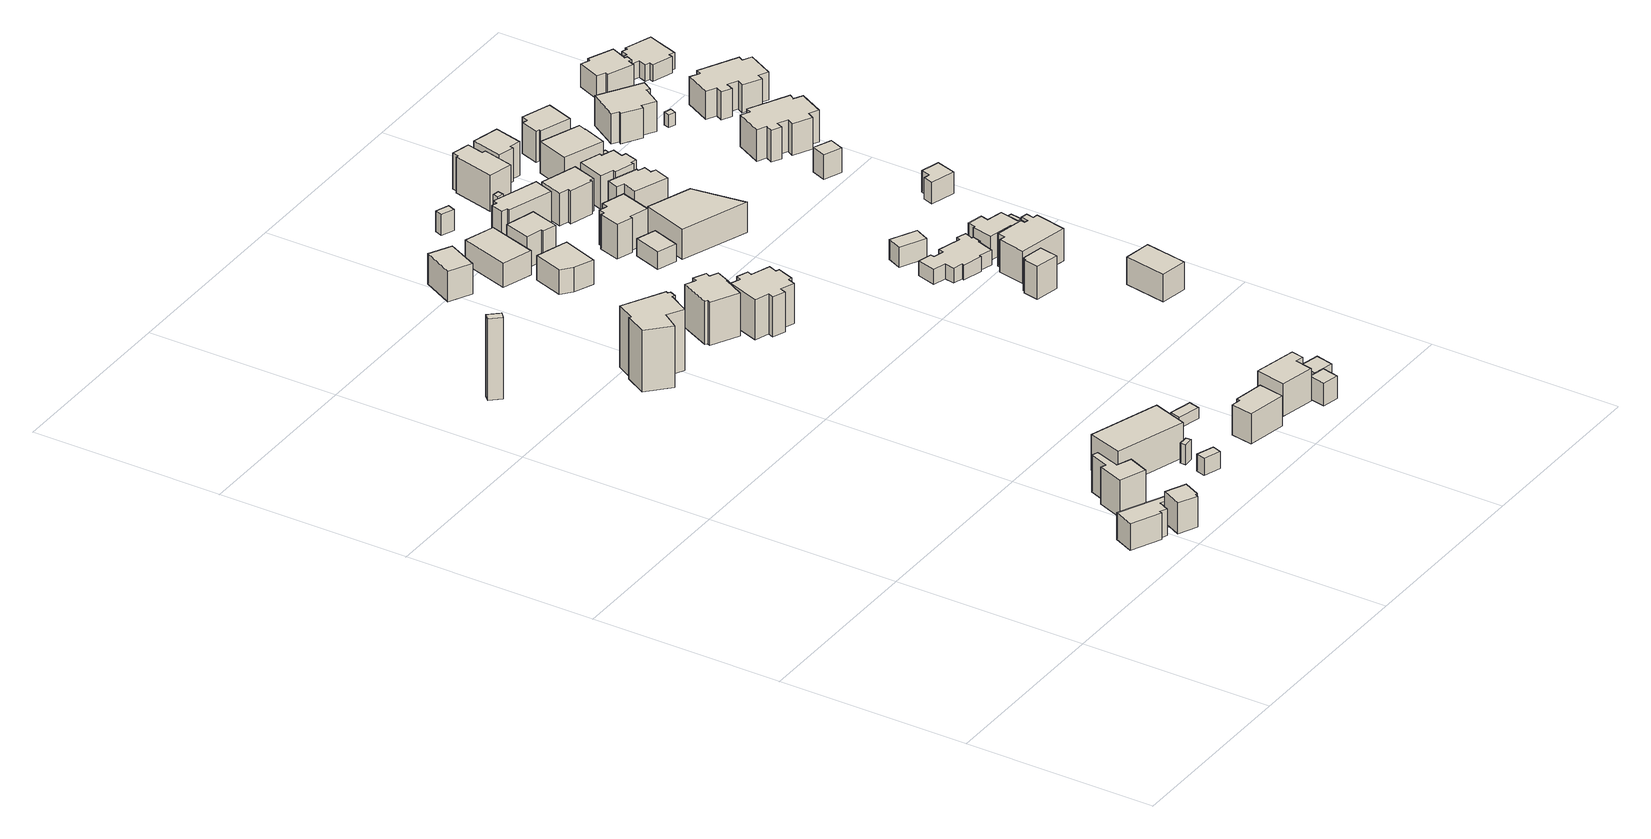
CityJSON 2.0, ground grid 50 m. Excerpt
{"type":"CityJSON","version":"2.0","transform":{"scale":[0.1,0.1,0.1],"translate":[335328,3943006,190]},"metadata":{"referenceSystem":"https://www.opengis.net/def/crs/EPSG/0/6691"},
"CityObjects":{
"building1":{"type":"Building","attributes":{"measuredHeight":22.5,"BuildingIDAttribute.prefecture":"14","BuildingIDAttribute.city":"14151","BuildingDetailAttribute.surveyYear":2015,"BuildingLandSlideRiskAttribute.description":"1","BuildingLandSlideRiskAttribute.areaType":"1"},"geometry":[{"type":"Solid","lod":"1","boundaries":[[[[0,1,2,3]],[[2,4,5,3]],[[1,6,4,2]],[[0,7,6,1]],[[3,5,7,0]],[[4,6,7,5]]]]}]},
"building2":{"type":"Building","attributes":{"usage":"411","measuredHeight":14.3,"storeysAboveGround":1,"BuildingIDAttribute.prefecture":"14","BuildingIDAttribute.city":"14151","BuildingDetailAttribute.totalFloorArea":59.01,"BuildingDetailAttribute.buildingFootprintArea":59.01,"BuildingDetailAttribute.buildingStructureType":"601","BuildingDetailAttribute.buildingStructureOrgType":"1","BuildingDetailAttribute.orgUsage":"10","BuildingDetailAttribute.surveyYear":2015,"BuildingLandSlideRiskAttribute.description":"1","BuildingLandSlideRiskAttribute.areaType":"1"},"geometry":[{"type":"Solid","lod":"1","boundaries":[[[[8,9,10,11,12,13,14,15]],[[14,16,17,15]],[[13,18,16,14]],[[12,19,18,13]],[[11,20,19,12]],[[10,21,20,11]],[[9,22,21,10]],[[8,23,22,9]],[[15,17,23,8]],[[16,18,19,20,21,22,23,17]]]]}]},
"building3":{"type":"Building","attributes":{"usage":"411","measuredHeight":8.7,"storeysAboveGround":1,"BuildingIDAttribute.prefecture":"14","BuildingIDAttribute.city":"14151","BuildingDetailAttribute.totalFloorArea":29.8,"BuildingDetailAttribute.buildingFootprintArea":29.8,"BuildingDetailAttribute.buildingStructureType":"601","BuildingDetailAttribute.buildingStructureOrgType":"1","BuildingDetailAttribute.orgUsage":"10","BuildingDetailAttribute.surveyYear":2015},"geometry":[{"type":"Solid","lod":"1","boundaries":[[[[24,25,26,27,28,29]],[[28,30,31,29]],[[27,32,30,28]],[[26,33,32,27]],[[25,34,33,26]],[[24,35,34,25]],[[29,31,35,24]],[[30,32,33,34,35,31]]]]}]},
"building4":{"type":"Building","attributes":{"usage":"411","measuredHeight":10.5,"storeysAboveGround":1,"BuildingIDAttribute.prefecture":"14","BuildingIDAttribute.city":"14151","BuildingDetailAttribute.totalFloorArea":49.15,"BuildingDetailAttribute.buildingFootprintArea":49.15,"BuildingDetailAttribute.buildingStructureType":"601","BuildingDetailAttribute.buildingStructureOrgType":"1","BuildingDetailAttribute.orgUsage":"10","BuildingDetailAttribute.surveyYear":2015,"BuildingLandSlideRiskAttribute.description":"1","BuildingLandSlideRiskAttribute.areaType":"1"},"geometry":[{"type":"Solid","lod":"1","boundaries":[[[[36,37,38,39,40,41,42,43]],[[42,44,45,43]],[[41,46,44,42]],[[40,47,46,41]],[[39,48,47,40]],[[38,49,48,39]],[[37,50,49,38]],[[36,51,50,37]],[[43,45,51,36]],[[44,46,47,48,49,50,51,45]]]]}]},
"building5":{"type":"Building","attributes":{"usage":"411","measuredHeight":9.8,"storeysAboveGround":1,"BuildingIDAttribute.prefecture":"14","BuildingIDAttribute.city":"14151","BuildingDetailAttribute.totalFloorArea":164.16,"BuildingDetailAttribute.buildingFootprintArea":164.16,"BuildingDetailAttribute.buildingStructureType":"601","BuildingDetailAttribute.buildingStructureOrgType":"1","BuildingDetailAttribute.orgUsage":"10","BuildingDetailAttribute.surveyYear":2015,"BuildingLandSlideRiskAttribute.description":"1","BuildingLandSlideRiskAttribute.areaType":"1"},"geometry":[{"type":"Solid","lod":"1","boundaries":[[[[52,53,54,55]],[[54,56,57,55]],[[53,58,56,54]],[[52,59,58,53]],[[55,57,59,52]],[[56,58,59,57]]]]}]},
"building6":{"type":"Building","attributes":{"usage":"411","measuredHeight":18.9,"storeysAboveGround":2,"BuildingIDAttribute.prefecture":"14","BuildingIDAttribute.city":"14151","BuildingDetailAttribute.totalFloorArea":237.86,"BuildingDetailAttribute.buildingFootprintArea":118.93,"BuildingDetailAttribute.buildingStructureType":"601","BuildingDetailAttribute.buildingStructureOrgType":"1","BuildingDetailAttribute.orgUsage":"10","BuildingDetailAttribute.surveyYear":2015,"BuildingLandSlideRiskAttribute.description":"1","BuildingLandSlideRiskAttribute.areaType":"1"},"geometry":[{"type":"Solid","lod":"1","boundaries":[[[[60,61,62,63,64,65,66,67,68,69,70,71]],[[70,72,73,71]],[[69,74,72,70]],[[68,75,74,69]],[[67,76,75,68]],[[66,77,76,67]],[[65,78,77,66]],[[64,79,78,65]],[[63,80,79,64]],[[62,81,80,63]],[[61,82,81,62]],[[60,83,82,61]],[[71,73,83,60]],[[72,74,75,76,77,78,79,80,81,82,83,73]]]]}]},
"building7":{"type":"Building","attributes":{"usage":"411","measuredHeight":9.2,"storeysAboveGround":2,"BuildingIDAttribute.prefecture":"14","BuildingIDAttribute.city":"14151","BuildingDetailAttribute.totalFloorArea":105.31,"BuildingDetailAttribute.buildingFootprintArea":52.66,"BuildingDetailAttribute.buildingStructureType":"601","BuildingDetailAttribute.buildingStructureOrgType":"1","BuildingDetailAttribute.orgUsage":"10","BuildingDetailAttribute.surveyYear":2015},"geometry":[{"type":"Solid","lod":"1","boundaries":[[[[84,85,86,87]],[[86,88,89,87]],[[85,90,88,86]],[[84,91,90,85]],[[87,89,91,84]],[[88,90,91,89]]]]}]},
"building8":{"type":"Building","attributes":{"measuredHeight":6.3,"BuildingIDAttribute.prefecture":"14","BuildingIDAttribute.city":"14151","BuildingDetailAttribute.surveyYear":2015},"geometry":[{"type":"Solid","lod":"1","boundaries":[[[[92,93,94,95]],[[94,96,97,95]],[[93,98,96,94]],[[92,99,98,93]],[[95,97,99,92]],[[96,98,99,97]]]]}]},
"building9":{"type":"Building","attributes":{"measuredHeight":5.8,"BuildingIDAttribute.prefecture":"14","BuildingIDAttribute.city":"14151","BuildingDetailAttribute.surveyYear":2015},"geometry":[{"type":"Solid","lod":"1","boundaries":[[[[100,101,102,103]],[[102,104,105,103]],[[101,106,104,102]],[[100,107,106,101]],[[103,105,107,100]],[[104,106,107,105]]]]}]},
"building10":{"type":"Building","attributes":{"usage":"422","measuredHeight":12.9,"storeysAboveGround":2,"BuildingIDAttribute.prefecture":"14","BuildingIDAttribute.city":"14151","BuildingDetailAttribute.totalFloorArea":147.94,"BuildingDetailAttribute.buildingFootprintArea":73.97,"BuildingDetailAttribute.buildingStructureType":"601","BuildingDetailAttribute.buildingStructureOrgType":"1","BuildingDetailAttribute.orgUsage":"137","BuildingDetailAttribute.surveyYear":2015,"BuildingLandSlideRiskAttribute.description":"1","BuildingLandSlideRiskAttribute.areaType":"1"},"geometry":[{"type":"Solid","lod":"1","boundaries":[[[[108,109,110,111,112,113,114,115,116,117,118,119]],[[118,120,121,119]],[[117,122,120,118]],[[116,123,122,117]],[[115,124,123,116]],[[114,125,124,115]],[[113,126,125,114]],[[112,127,126,113]],[[111,128,127,112]],[[110,129,128,111]],[[109,130,129,110]],[[108,131,130,109]],[[119,121,131,108]],[[120,122,123,124,125,126,127,128,129,130,131,121]]]]}]},
"building11":{"type":"Building","attributes":{"usage":"411","measuredHeight":8,"storeysAboveGround":2,"BuildingIDAttribute.prefecture":"14","BuildingIDAttribute.city":"14151","BuildingDetailAttribute.totalFloorArea":140.98,"BuildingDetailAttribute.buildingFootprintArea":70.49,"BuildingDetailAttribute.buildingStructureType":"601","BuildingDetailAttribute.buildingStructureOrgType":"1","BuildingDetailAttribute.orgUsage":"10","BuildingDetailAttribute.surveyYear":2015},"geometry":[{"type":"Solid","lod":"1","boundaries":[[[[132,133,134,135]],[[134,136,137,135]],[[133,138,136,134]],[[132,139,138,133]],[[135,137,139,132]],[[136,138,139,137]]]]}]},
"building12":{"type":"Building","attributes":{"usage":"411","measuredHeight":7.8,"storeysAboveGround":1,"BuildingIDAttribute.prefecture":"14","BuildingIDAttribute.city":"14151","BuildingDetailAttribute.totalFloorArea":72.51,"BuildingDetailAttribute.buildingFootprintArea":72.51,"BuildingDetailAttribute.buildingStructureType":"601","BuildingDetailAttribute.buildingStructureOrgType":"1","BuildingDetailAttribute.orgUsage":"10","BuildingDetailAttribute.surveyYear":2015},"geometry":[{"type":"Solid","lod":"1","boundaries":[[[[140,141,142,143,144]],[[143,145,146,144]],[[142,147,145,143]],[[141,148,147,142]],[[140,149,148,141]],[[144,146,149,140]],[[145,147,148,149,146]]]]}]},
"building13":{"type":"Building","attributes":{"BuildingIDAttribute.prefecture":"14","BuildingIDAttribute.city":"14151","BuildingDetailAttribute.surveyYear":2015,"BuildingLandSlideRiskAttribute.description":"1","BuildingLandSlideRiskAttribute.areaType":"1"},"geometry":[{"type":"Solid","lod":"1","boundaries":[[[[150,151,152,153]],[[152,154,155,153]],[[151,156,154,152]],[[150,157,156,151]],[[153,155,157,150]],[[154,156,157,155]]]]}]},
"building14":{"type":"Building","attributes":{"usage":"411","measuredHeight":12.2,"storeysAboveGround":2,"BuildingIDAttribute.prefecture":"14","BuildingIDAttribute.city":"14151","BuildingDetailAttribute.totalFloorArea":191.47,"BuildingDetailAttribute.buildingFootprintArea":95.74,"BuildingDetailAttribute.buildingStructureType":"601","BuildingDetailAttribute.buildingStructureOrgType":"1","BuildingDetailAttribute.orgUsage":"10","BuildingDetailAttribute.surveyYear":2015,"BuildingLandSlideRiskAttribute.description":"1","BuildingLandSlideRiskAttribute.areaType":"1"},"geometry":[{"type":"Solid","lod":"1","boundaries":[[[[158,159,160,161,162,163,164,165,166,167,168,169,170,171,172,173]],[[172,174,175,173]],[[171,176,174,172]],[[170,177,176,171]],[[169,178,177,170]],[[168,179,178,169]],[[167,180,179,168]],[[166,181,180,167]],[[165,182,181,166]],[[164,183,182,165]],[[163,184,183,164]],[[162,185,184,163]],[[161,186,185,162]],[[160,187,186,161]],[[159,188,187,160]],[[158,189,188,159]],[[173,175,189,158]],[[174,176,177,178,179,180,181,182,183,184,185,186,187,188,189,175]]]]}]},
"building15":{"type":"Building","attributes":{"measuredHeight":7.1,"BuildingIDAttribute.prefecture":"14","BuildingIDAttribute.city":"14151","BuildingDetailAttribute.surveyYear":2015},"geometry":[{"type":"Solid","lod":"1","boundaries":[[[[190,191,192,193,194,195]],[[194,196,197,195]],[[193,198,196,194]],[[192,199,198,193]],[[191,200,199,192]],[[190,201,200,191]],[[195,197,201,190]],[[196,198,199,200,201,197]]]]}]},
"building16":{"type":"Building","attributes":{"usage":"411","measuredHeight":9.5,"storeysAboveGround":2,"BuildingIDAttribute.prefecture":"14","BuildingIDAttribute.city":"14151","BuildingDetailAttribute.totalFloorArea":100.31,"BuildingDetailAttribute.buildingFootprintArea":50.16,"BuildingDetailAttribute.buildingStructureType":"601","BuildingDetailAttribute.buildingStructureOrgType":"1","BuildingDetailAttribute.orgUsage":"10","BuildingDetailAttribute.surveyYear":2015},"geometry":[{"type":"Solid","lod":"1","boundaries":[[[[202,203,204,205,206,207]],[[206,208,209,207]],[[205,210,208,206]],[[204,211,210,205]],[[203,212,211,204]],[[202,213,212,203]],[[207,209,213,202]],[[208,210,211,212,213,209]]]]}]},
"building17":{"type":"Building","attributes":{"measuredHeight":6,"BuildingIDAttribute.prefecture":"14","BuildingIDAttribute.city":"14151","BuildingDetailAttribute.surveyYear":2015},"geometry":[{"type":"Solid","lod":"1","boundaries":[[[[214,215,216,217]],[[216,218,219,217]],[[215,220,218,216]],[[214,221,220,215]],[[217,219,221,214]],[[218,220,221,219]]]]}]},
"building18":{"type":"Building","attributes":{"usage":"411","measuredHeight":8.7,"storeysAboveGround":2,"BuildingIDAttribute.prefecture":"14","BuildingIDAttribute.city":"14151","BuildingDetailAttribute.totalFloorArea":115.06,"BuildingDetailAttribute.buildingFootprintArea":57.53,"BuildingDetailAttribute.buildingStructureType":"601","BuildingDetailAttribute.buildingStructureOrgType":"1","BuildingDetailAttribute.orgUsage":"10","BuildingDetailAttribute.surveyYear":2015,"BuildingLandSlideRiskAttribute.description":"1","BuildingLandSlideRiskAttribute.areaType":"1"},"geometry":[{"type":"Solid","lod":"1","boundaries":[[[[222,223,224,225,226,227]],[[226,228,229,227]],[[225,230,228,226]],[[224,231,230,225]],[[223,232,231,224]],[[222,233,232,223]],[[227,229,233,222]],[[228,230,231,232,233,229]]]]}]},
"building19":{"type":"Building","attributes":{"usage":"411","measuredHeight":9.8,"storeysAboveGround":2,"BuildingIDAttribute.prefecture":"14","BuildingIDAttribute.city":"14151","BuildingDetailAttribute.totalFloorArea":123.19,"BuildingDetailAttribute.buildingFootprintArea":61.59,"BuildingDetailAttribute.buildingStructureType":"601","BuildingDetailAttribute.buildingStructureOrgType":"1","BuildingDetailAttribute.orgUsage":"10","BuildingDetailAttribute.surveyYear":2015},"geometry":[{"type":"Solid","lod":"1","boundaries":[[[[234,235,236,237,238,239,240,241]],[[240,242,243,241]],[[239,244,242,240]],[[238,245,244,239]],[[237,246,245,238]],[[236,247,246,237]],[[235,248,247,236]],[[234,249,248,235]],[[241,243,249,234]],[[242,244,245,246,247,248,249,243]]]]}]},
"building20":{"type":"Building","attributes":{"usage":"411","measuredHeight":5.1,"storeysAboveGround":2,"BuildingIDAttribute.prefecture":"14","BuildingIDAttribute.city":"14151","BuildingDetailAttribute.totalFloorArea":67.47,"BuildingDetailAttribute.buildingFootprintArea":33.73,"BuildingDetailAttribute.buildingStructureType":"601","BuildingDetailAttribute.buildingStructureOrgType":"1","BuildingDetailAttribute.orgUsage":"10","BuildingDetailAttribute.surveyYear":2015},"geometry":[{"type":"Solid","lod":"1","boundaries":[[[[250,251,252,253]],[[252,254,255,253]],[[251,256,254,252]],[[250,257,256,251]],[[253,255,257,250]],[[254,256,257,255]]]]}]},
"building21":{"type":"Building","attributes":{"measuredHeight":5.4,"BuildingIDAttribute.prefecture":"14","BuildingIDAttribute.city":"14151","BuildingDetailAttribute.surveyYear":2015},"geometry":[{"type":"Solid","lod":"1","boundaries":[[[[258,259,260,261]],[[260,262,263,261]],[[259,264,262,260]],[[258,265,264,259]],[[261,263,265,258]],[[262,264,265,263]]]]}]},
"building22":{"type":"Building","attributes":{"usage":"411","measuredHeight":9.4,"storeysAboveGround":2,"BuildingIDAttribute.prefecture":"14","BuildingIDAttribute.city":"14151","BuildingDetailAttribute.totalFloorArea":132.47,"BuildingDetailAttribute.buildingFootprintArea":66.24,"BuildingDetailAttribute.buildingStructureType":"601","BuildingDetailAttribute.buildingStructureOrgType":"1","BuildingDetailAttribute.orgUsage":"10","BuildingDetailAttribute.surveyYear":2015,"BuildingLandSlideRiskAttribute.description":"1","BuildingLandSlideRiskAttribute.areaType":"1"},"geometry":[{"type":"Solid","lod":"1","boundaries":[[[[266,267,268,269,270,271]],[[270,272,273,271]],[[269,274,272,270]],[[268,275,274,269]],[[267,276,275,268]],[[266,277,276,267]],[[271,273,277,266]],[[272,274,275,276,277,273]]]]}]},
"building23":{"type":"Building","attributes":{"usage":"411","measuredHeight":10.1,"storeysAboveGround":2,"BuildingIDAttribute.prefecture":"14","BuildingIDAttribute.city":"14151","BuildingDetailAttribute.totalFloorArea":129.56,"BuildingDetailAttribute.buildingFootprintArea":64.78,"BuildingDetailAttribute.buildingStructureType":"601","BuildingDetailAttribute.buildingStructureOrgType":"1","BuildingDetailAttribute.orgUsage":"10","BuildingDetailAttribute.surveyYear":2015},"geometry":[{"type":"Solid","lod":"1","boundaries":[[[[278,279,280,281,282,283,284,285,286,287]],[[286,288,289,287]],[[285,290,288,286]],[[284,291,290,285]],[[283,292,291,284]],[[282,293,292,283]],[[281,294,293,282]],[[280,295,294,281]],[[279,296,295,280]],[[278,297,296,279]],[[287,289,297,278]],[[288,290,291,292,293,294,295,296,297,289]]]]}]},
"building24":{"type":"Building","attributes":{"usage":"411","measuredHeight":10.8,"storeysAboveGround":2,"BuildingIDAttribute.prefecture":"14","BuildingIDAttribute.city":"14151","BuildingDetailAttribute.totalFloorArea":127.27,"BuildingDetailAttribute.buildingFootprintArea":63.63,"BuildingDetailAttribute.buildingStructureType":"601","BuildingDetailAttribute.buildingStructureOrgType":"1","BuildingDetailAttribute.orgUsage":"10","BuildingDetailAttribute.surveyYear":2015},"geometry":[{"type":"Solid","lod":"1","boundaries":[[[[298,299,300,301,302,303,304,305]],[[304,306,307,305]],[[303,308,306,304]],[[302,309,308,303]],[[301,310,309,302]],[[300,311,310,301]],[[299,312,311,300]],[[298,313,312,299]],[[305,307,313,298]],[[306,308,309,310,311,312,313,307]]]]}]},
"building25":{"type":"Building","attributes":{"usage":"411","measuredHeight":6.3,"storeysAboveGround":2,"BuildingIDAttribute.prefecture":"14","BuildingIDAttribute.city":"14151","BuildingDetailAttribute.totalFloorArea":23.8,"BuildingDetailAttribute.buildingFootprintArea":11.9,"BuildingDetailAttribute.buildingStructureType":"601","BuildingDetailAttribute.buildingStructureOrgType":"1","BuildingDetailAttribute.orgUsage":"10","BuildingDetailAttribute.surveyYear":2015,"BuildingLandSlideRiskAttribute.description":"1","BuildingLandSlideRiskAttribute.areaType":"1"},"geometry":[{"type":"Solid","lod":"1","boundaries":[[[[314,315,316,317]],[[316,318,319,317]],[[315,320,318,316]],[[314,321,320,315]],[[317,319,321,314]],[[318,320,321,319]]]]}]},
"building26":{"type":"Building","attributes":{"usage":"411","measuredHeight":9.7,"storeysAboveGround":2,"BuildingIDAttribute.prefecture":"14","BuildingIDAttribute.city":"14151","BuildingDetailAttribute.totalFloorArea":114.47,"BuildingDetailAttribute.buildingFootprintArea":57.23,"BuildingDetailAttribute.buildingStructureType":"601","BuildingDetailAttribute.buildingStructureOrgType":"1","BuildingDetailAttribute.orgUsage":"10","BuildingDetailAttribute.surveyYear":2015},"geometry":[{"type":"Solid","lod":"1","boundaries":[[[[322,323,324,325,326,327,328,329]],[[328,330,331,329]],[[327,332,330,328]],[[326,333,332,327]],[[325,334,333,326]],[[324,335,334,325]],[[323,336,335,324]],[[322,337,336,323]],[[329,331,337,322]],[[330,332,333,334,335,336,337,331]]]]}]},
"building27":{"type":"Building","attributes":{"usage":"415","measuredHeight":8.6,"storeysAboveGround":1,"BuildingIDAttribute.prefecture":"14","BuildingIDAttribute.city":"14151","BuildingDetailAttribute.totalFloorArea":174.49,"BuildingDetailAttribute.buildingFootprintArea":174.49,"BuildingDetailAttribute.buildingStructureType":"601","BuildingDetailAttribute.buildingStructureOrgType":"1","BuildingDetailAttribute.orgUsage":"50","BuildingDetailAttribute.surveyYear":2015},"geometry":[{"type":"Solid","lod":"1","boundaries":[[[[338,339,340,341]],[[340,342,343,341]],[[339,344,342,340]],[[338,345,344,339]],[[341,343,345,338]],[[342,344,345,343]]]]}]},
"building28":{"type":"Building","attributes":{"BuildingIDAttribute.prefecture":"14","BuildingIDAttribute.city":"14151","BuildingDetailAttribute.surveyYear":2015,"BuildingLandSlideRiskAttribute.description":"1","BuildingLandSlideRiskAttribute.areaType":"1"},"geometry":[{"type":"Solid","lod":"1","boundaries":[[[[346,347,348,349]],[[348,350,351,349]],[[347,352,350,348]],[[346,353,352,347]],[[349,351,353,346]],[[350,352,353,351]]]]}]},
"building29":{"type":"Building","attributes":{"usage":"411","measuredHeight":11.9,"storeysAboveGround":1,"BuildingIDAttribute.prefecture":"14","BuildingIDAttribute.city":"14151","BuildingDetailAttribute.totalFloorArea":62.09,"BuildingDetailAttribute.buildingFootprintArea":62.09,"BuildingDetailAttribute.buildingStructureType":"601","BuildingDetailAttribute.buildingStructureOrgType":"1","BuildingDetailAttribute.orgUsage":"10","BuildingDetailAttribute.surveyYear":2015},"geometry":[{"type":"Solid","lod":"1","boundaries":[[[[354,355,356,357,358,359,360,361,362,363]],[[362,364,365,363]],[[361,366,364,362]],[[360,367,366,361]],[[359,368,367,360]],[[358,369,368,359]],[[357,370,369,358]],[[356,371,370,357]],[[355,372,371,356]],[[354,373,372,355]],[[363,365,373,354]],[[364,366,367,368,369,370,371,372,373,365]]]]}]},
"building30":{"type":"Building","attributes":{"usage":"411","measuredHeight":9.7,"storeysAboveGround":2,"BuildingIDAttribute.prefecture":"14","BuildingIDAttribute.city":"14151","BuildingDetailAttribute.totalFloorArea":95.09,"BuildingDetailAttribute.buildingFootprintArea":47.55,"BuildingDetailAttribute.buildingStructureType":"601","BuildingDetailAttribute.buildingStructureOrgType":"1","BuildingDetailAttribute.orgUsage":"10","BuildingDetailAttribute.surveyYear":2015},"geometry":[{"type":"Solid","lod":"1","boundaries":[[[[374,375,376,377,378,379]],[[378,380,381,379]],[[377,382,380,378]],[[376,383,382,377]],[[375,384,383,376]],[[374,385,384,375]],[[379,381,385,374]],[[380,382,383,384,385,381]]]]}]},
"building31":{"type":"Building","attributes":{"usage":"411","measuredHeight":10,"storeysAboveGround":2,"BuildingIDAttribute.prefecture":"14","BuildingIDAttribute.city":"14151","BuildingDetailAttribute.totalFloorArea":125.23,"BuildingDetailAttribute.buildingFootprintArea":62.61,"BuildingDetailAttribute.buildingStructureType":"601","BuildingDetailAttribute.buildingStructureOrgType":"1","BuildingDetailAttribute.orgUsage":"10","BuildingDetailAttribute.surveyYear":2015},"geometry":[{"type":"Solid","lod":"1","boundaries":[[[[386,387,388,389,390,391,392,393,394,395,396,397]],[[396,398,399,397]],[[395,400,398,396]],[[394,401,400,395]],[[393,402,401,394]],[[392,403,402,393]],[[391,404,403,392]],[[390,405,404,391]],[[389,406,405,390]],[[388,407,406,389]],[[387,408,407,388]],[[386,409,408,387]],[[397,399,409,386]],[[398,400,401,402,403,404,405,406,407,408,409,399]]]]}]},
"building32":{"type":"Building","attributes":{"usage":"411","measuredHeight":7,"storeysAboveGround":2,"BuildingIDAttribute.prefecture":"14","BuildingIDAttribute.city":"14151","BuildingDetailAttribute.totalFloorArea":194.13,"BuildingDetailAttribute.buildingFootprintArea":97.07,"BuildingDetailAttribute.buildingStructureType":"601","BuildingDetailAttribute.buildingStructureOrgType":"1","BuildingDetailAttribute.orgUsage":"10","BuildingDetailAttribute.surveyYear":2015},"geometry":[{"type":"Solid","lod":"1","boundaries":[[[[410,411,412,413,414,415,416,417,418,419,420,421,422,423,424,425,426,427,428,429]],[[428,430,431,429]],[[427,432,430,428]],[[426,433,432,427]],[[425,434,433,426]],[[424,435,434,425]],[[423,436,435,424]],[[422,437,436,423]],[[421,438,437,422]],[[420,439,438,421]],[[419,440,439,420]],[[418,441,440,419]],[[417,442,441,418]],[[416,443,442,417]],[[415,444,443,416]],[[414,445,444,415]],[[413,446,445,414]],[[412,447,446,413]],[[411,448,447,412]],[[410,449,448,411]],[[429,431,449,410]],[[430,432,433,434,435,436,437,438,439,440,441,442,443,444,445,446,447,448,449,431]]]]}]},
"building33":{"type":"Building","attributes":{"usage":"411","measuredHeight":5.9,"storeysAboveGround":1,"BuildingIDAttribute.prefecture":"14","BuildingIDAttribute.city":"14151","BuildingDetailAttribute.totalFloorArea":27.08,"BuildingDetailAttribute.buildingFootprintArea":27.08,"BuildingDetailAttribute.buildingStructureType":"601","BuildingDetailAttribute.buildingStructureOrgType":"1","BuildingDetailAttribute.orgUsage":"10","BuildingDetailAttribute.surveyYear":2015},"geometry":[{"type":"Solid","lod":"1","boundaries":[[[[450,451,452,453]],[[452,454,455,453]],[[451,456,454,452]],[[450,457,456,451]],[[453,455,457,450]],[[454,456,457,455]]]]}]},
"building34":{"type":"Building","attributes":{"usage":"411","measuredHeight":10.6,"storeysAboveGround":1,"BuildingIDAttribute.prefecture":"14","BuildingIDAttribute.city":"14151","BuildingDetailAttribute.totalFloorArea":35.4,"BuildingDetailAttribute.buildingFootprintArea":35.4,"BuildingDetailAttribute.buildingStructureType":"601","BuildingDetailAttribute.buildingStructureOrgType":"1","BuildingDetailAttribute.orgUsage":"10","BuildingDetailAttribute.surveyYear":2015},"geometry":[{"type":"Solid","lod":"1","boundaries":[[[[458,459,460,461,462,463]],[[462,464,465,463]],[[461,466,464,462]],[[460,467,466,461]],[[459,468,467,460]],[[458,469,468,459]],[[463,465,469,458]],[[464,466,467,468,469,465]]]]}]},
"building35":{"type":"Building","attributes":{"usage":"411","measuredHeight":10.5,"storeysAboveGround":2,"BuildingIDAttribute.prefecture":"14","BuildingIDAttribute.city":"14151","BuildingDetailAttribute.totalFloorArea":166.04,"BuildingDetailAttribute.buildingFootprintArea":83.02,"BuildingDetailAttribute.buildingStructureType":"601","BuildingDetailAttribute.buildingStructureOrgType":"1","BuildingDetailAttribute.orgUsage":"10","BuildingDetailAttribute.surveyYear":2015},"geometry":[{"type":"Solid","lod":"1","boundaries":[[[[470,471,472,473,474,475]],[[474,476,477,475]],[[473,478,476,474]],[[472,479,478,473]],[[471,480,479,472]],[[470,481,480,471]],[[475,477,481,470]],[[476,478,479,480,481,477]]]]}]},
"building36":{"type":"Building","attributes":{"BuildingIDAttribute.prefecture":"14","BuildingIDAttribute.city":"14151","BuildingDetailAttribute.surveyYear":2015},"geometry":[{"type":"Solid","lod":"1","boundaries":[[[[482,483,484,485]],[[484,486,487,485]],[[483,488,486,484]],[[482,489,488,483]],[[485,487,489,482]],[[486,488,489,487]]]]}]},
"building37":{"type":"Building","attributes":{"usage":"411","measuredHeight":9.9,"storeysAboveGround":2,"BuildingIDAttribute.prefecture":"14","BuildingIDAttribute.city":"14151","BuildingDetailAttribute.totalFloorArea":147.15,"BuildingDetailAttribute.buildingFootprintArea":73.58,"BuildingDetailAttribute.buildingStructureType":"601","BuildingDetailAttribute.buildingStructureOrgType":"1","BuildingDetailAttribute.orgUsage":"10","BuildingDetailAttribute.surveyYear":2015},"geometry":[{"type":"Solid","lod":"1","boundaries":[[[[490,491,492,493,494,495,496,497,498,499,500,501]],[[500,502,503,501]],[[499,504,502,500]],[[498,505,504,499]],[[497,506,505,498]],[[496,507,506,497]],[[495,508,507,496]],[[494,509,508,495]],[[493,510,509,494]],[[492,511,510,493]],[[491,512,511,492]],[[490,513,512,491]],[[501,503,513,490]],[[502,504,505,506,507,508,509,510,511,512,513,503]]]]}]},
"building38":{"type":"Building","attributes":{"usage":"411","measuredHeight":9.2,"storeysAboveGround":2,"BuildingIDAttribute.prefecture":"14","BuildingIDAttribute.city":"14151","BuildingDetailAttribute.totalFloorArea":109.23,"BuildingDetailAttribute.buildingFootprintArea":54.62,"BuildingDetailAttribute.buildingStructureType":"601","BuildingDetailAttribute.buildingStructureOrgType":"1","BuildingDetailAttribute.orgUsage":"10","BuildingDetailAttribute.surveyYear":2015},"geometry":[{"type":"Solid","lod":"1","boundaries":[[[[514,515,516,517,518,519,520,521]],[[520,522,523,521]],[[519,524,522,520]],[[518,525,524,519]],[[517,526,525,518]],[[516,527,526,517]],[[515,528,527,516]],[[514,529,528,515]],[[521,523,529,514]],[[522,524,525,526,527,528,529,523]]]]}]},
"building39":{"type":"Building","attributes":{"usage":"411","measuredHeight":8.3,"storeysAboveGround":2,"BuildingIDAttribute.prefecture":"14","BuildingIDAttribute.city":"14151","BuildingDetailAttribute.totalFloorArea":130.64,"BuildingDetailAttribute.buildingFootprintArea":65.32,"BuildingDetailAttribute.buildingStructureType":"601","BuildingDetailAttribute.buildingStructureOrgType":"1","BuildingDetailAttribute.orgUsage":"10","BuildingDetailAttribute.surveyYear":2015},"geometry":[{"type":"Solid","lod":"1","boundaries":[[[[530,531,532,533]],[[532,534,535,533]],[[531,536,534,532]],[[530,537,536,531]],[[533,535,537,530]],[[534,536,537,535]]]]}]},
"building40":{"type":"Building","attributes":{"usage":"413","measuredHeight":6.9,"storeysAboveGround":2,"BuildingIDAttribute.prefecture":"14","BuildingIDAttribute.city":"14151","BuildingDetailAttribute.totalFloorArea":103.79,"BuildingDetailAttribute.buildingFootprintArea":51.9,"BuildingDetailAttribute.buildingStructureType":"601","BuildingDetailAttribute.buildingStructureOrgType":"1","BuildingDetailAttribute.orgUsage":"30","BuildingDetailAttribute.surveyYear":2015},"geometry":[{"type":"Solid","lod":"1","boundaries":[[[[538,539,540,541,542,543,544,545,546,547,548,549]],[[548,550,551,549]],[[547,552,550,548]],[[546,553,552,547]],[[545,554,553,546]],[[544,555,554,545]],[[543,556,555,544]],[[542,557,556,543]],[[541,558,557,542]],[[540,559,558,541]],[[539,560,559,540]],[[538,561,560,539]],[[549,551,561,538]],[[550,552,553,554,555,556,557,558,559,560,561,551]]]]}]},
"building41":{"type":"Building","attributes":{"usage":"413","measuredHeight":4,"storeysAboveGround":2,"BuildingIDAttribute.prefecture":"14","BuildingIDAttribute.city":"14151","BuildingDetailAttribute.totalFloorArea":26.75,"BuildingDetailAttribute.buildingFootprintArea":13.37,"BuildingDetailAttribute.buildingStructureType":"601","BuildingDetailAttribute.buildingStructureOrgType":"1","BuildingDetailAttribute.orgUsage":"30","BuildingDetailAttribute.surveyYear":2015},"geometry":[{"type":"Solid","lod":"1","boundaries":[[[[562,563,564,565,566,567,568,569,570,571]],[[570,572,573,571]],[[569,574,572,570]],[[568,575,574,569]],[[567,576,575,568]],[[566,577,576,567]],[[565,578,577,566]],[[564,579,578,565]],[[563,580,579,564]],[[562,581,580,563]],[[571,573,581,562]],[[572,574,575,576,577,578,579,580,581,573]]]]}]},
"building42":{"type":"Building","attributes":{"usage":"411","measuredHeight":9.8,"storeysAboveGround":2,"BuildingIDAttribute.prefecture":"14","BuildingIDAttribute.city":"14151","BuildingDetailAttribute.totalFloorArea":174.9,"BuildingDetailAttribute.buildingFootprintArea":87.45,"BuildingDetailAttribute.buildingStructureType":"601","BuildingDetailAttribute.buildingStructureOrgType":"1","BuildingDetailAttribute.orgUsage":"10","BuildingDetailAttribute.surveyYear":2015},"geometry":[{"type":"Solid","lod":"1","boundaries":[[[[582,583,584,585,586,587,588,589,590,591]],[[590,592,593,591]],[[589,594,592,590]],[[588,595,594,589]],[[587,596,595,588]],[[586,597,596,587]],[[585,598,597,586]],[[584,599,598,585]],[[583,600,599,584]],[[582,601,600,583]],[[591,593,601,582]],[[592,594,595,596,597,598,599,600,601,593]]]]}]},
"building43":{"type":"Building","attributes":{"measuredHeight":3.6,"BuildingIDAttribute.prefecture":"14","BuildingIDAttribute.city":"14151","BuildingDetailAttribute.surveyYear":2015},"geometry":[{"type":"Solid","lod":"1","boundaries":[[[[602,603,604,605]],[[604,606,607,605]],[[603,608,606,604]],[[602,609,608,603]],[[605,607,609,602]],[[606,608,609,607]]]]}]},
"building44":{"type":"Building","attributes":{"measuredHeight":6.7,"BuildingIDAttribute.prefecture":"14","BuildingIDAttribute.city":"14151","BuildingDetailAttribute.surveyYear":2015},"geometry":[{"type":"Solid","lod":"1","boundaries":[[[[610,611,612,613]],[[612,614,615,613]],[[611,616,614,612]],[[610,617,616,611]],[[613,615,617,610]],[[614,616,617,615]]]]}]},
"building45":{"type":"Building","attributes":{"usage":"411","measuredHeight":6.6,"storeysAboveGround":1,"BuildingIDAttribute.prefecture":"14","BuildingIDAttribute.city":"14151","BuildingDetailAttribute.totalFloorArea":27.67,"BuildingDetailAttribute.buildingFootprintArea":27.67,"BuildingDetailAttribute.buildingStructureType":"601","BuildingDetailAttribute.buildingStructureOrgType":"1","BuildingDetailAttribute.orgUsage":"10","BuildingDetailAttribute.surveyYear":2015},"geometry":[{"type":"Solid","lod":"1","boundaries":[[[[618,619,620,621,622,623]],[[622,624,625,623]],[[621,626,624,622]],[[620,627,626,621]],[[619,628,627,620]],[[618,629,628,619]],[[623,625,629,618]],[[624,626,627,628,629,625]]]]}]},
"building46":{"type":"Building","attributes":{"usage":"412","measuredHeight":8.7,"storeysAboveGround":2,"BuildingIDAttribute.prefecture":"14","BuildingIDAttribute.city":"14151","BuildingDetailAttribute.totalFloorArea":252.58,"BuildingDetailAttribute.buildingFootprintArea":126.29,"BuildingDetailAttribute.buildingStructureType":"610","BuildingDetailAttribute.buildingStructureOrgType":"2","BuildingDetailAttribute.orgUsage":"20","BuildingDetailAttribute.surveyYear":2015},"geometry":[{"type":"Solid","lod":"1","boundaries":[[[[630,631,632,633,634,635,636,637,638,639,640,641,642,643,644,645]],[[644,646,647,645]],[[643,648,646,644]],[[642,649,648,643]],[[641,650,649,642]],[[640,651,650,641]],[[639,652,651,640]],[[638,653,652,639]],[[637,654,653,638]],[[636,655,654,637]],[[635,656,655,636]],[[634,657,656,635]],[[633,658,657,634]],[[632,659,658,633]],[[631,660,659,632]],[[630,661,660,631]],[[645,647,661,630]],[[646,648,649,650,651,652,653,654,655,656,657,658,659,660,661,647]]]]}]},
"building47":{"type":"Building","attributes":{"usage":"411","measuredHeight":7.4,"storeysAboveGround":2,"BuildingIDAttribute.prefecture":"14","BuildingIDAttribute.city":"14151","BuildingDetailAttribute.totalFloorArea":124.22,"BuildingDetailAttribute.buildingFootprintArea":62.11,"BuildingDetailAttribute.buildingStructureType":"601","BuildingDetailAttribute.buildingStructureOrgType":"1","BuildingDetailAttribute.orgUsage":"10","BuildingDetailAttribute.surveyYear":2015},"geometry":[{"type":"Solid","lod":"1","boundaries":[[[[662,663,664,665,666,667,668,669,670,671,672,673]],[[672,674,675,673]],[[671,676,674,672]],[[670,677,676,671]],[[669,678,677,670]],[[668,679,678,669]],[[667,680,679,668]],[[666,681,680,667]],[[665,682,681,666]],[[664,683,682,665]],[[663,684,683,664]],[[662,685,684,663]],[[673,675,685,662]],[[674,676,677,678,679,680,681,682,683,684,685,675]]]]}]},
"building48":{"type":"Building","attributes":{"usage":"412","measuredHeight":7.8,"storeysAboveGround":2,"BuildingIDAttribute.prefecture":"14","BuildingIDAttribute.city":"14151","BuildingDetailAttribute.totalFloorArea":250.38,"BuildingDetailAttribute.buildingFootprintArea":125.19,"BuildingDetailAttribute.buildingStructureType":"610","BuildingDetailAttribute.buildingStructureOrgType":"2","BuildingDetailAttribute.orgUsage":"20","BuildingDetailAttribute.surveyYear":2015},"geometry":[{"type":"Solid","lod":"1","boundaries":[[[[686,687,688,689,690,691,692,693,694,695,696,697,698,699,700,701]],[[700,702,703,701]],[[699,704,702,700]],[[698,705,704,699]],[[697,706,705,698]],[[696,707,706,697]],[[695,708,707,696]],[[694,709,708,695]],[[693,710,709,694]],[[692,711,710,693]],[[691,712,711,692]],[[690,713,712,691]],[[689,714,713,690]],[[688,715,714,689]],[[687,716,715,688]],[[686,717,716,687]],[[701,703,717,686]],[[702,704,705,706,707,708,709,710,711,712,713,714,715,716,717,703]]]]}]},
"building49":{"type":"Building","attributes":{"BuildingIDAttribute.prefecture":"14","BuildingIDAttribute.city":"14151","BuildingDetailAttribute.surveyYear":2015},"geometry":[{"type":"Solid","lod":"1","boundaries":[[[[718,719,720,721]],[[720,722,723,721]],[[719,724,722,720]],[[718,725,724,719]],[[721,723,725,718]],[[722,724,725,723]]]]}]},
"building50":{"type":"Building","attributes":{"usage":"411","measuredHeight":5,"storeysAboveGround":1,"BuildingIDAttribute.prefecture":"14","BuildingIDAttribute.city":"14151","BuildingDetailAttribute.totalFloorArea":77.57,"BuildingDetailAttribute.buildingFootprintArea":77.57,"BuildingDetailAttribute.buildingStructureType":"601","BuildingDetailAttribute.buildingStructureOrgType":"1","BuildingDetailAttribute.orgUsage":"10","BuildingDetailAttribute.surveyYear":2015},"geometry":[{"type":"Solid","lod":"1","boundaries":[[[[726,727,728,729,730,731,732,733,734,735,736,737,738,739]],[[738,740,741,739]],[[737,742,740,738]],[[736,743,742,737]],[[735,744,743,736]],[[734,745,744,735]],[[733,746,745,734]],[[732,747,746,733]],[[731,748,747,732]],[[730,749,748,731]],[[729,750,749,730]],[[728,751,750,729]],[[727,752,751,728]],[[726,753,752,727]],[[739,741,753,726]],[[740,742,743,744,745,746,747,748,749,750,751,752,753,741]]]]}]}
},
"vertices":[
[3,1595,128],[17,1609,128],[42,1581,128],[27,1568,128],[42,1581,347],[27,1568,347],[17,1609,347],[3,1595,347],
[546,87,8],[506,107,8],[493,81,8],[475,89,8],[472,82,8],[395,119,8],[419,169,8],[554,105,8],[419,169,80],[554,105,80],[395,119,80],[472,82,80],[475,89,80],[493,81,80],[506,107,80],[546,87,80],
[561,72,30],[540,29,30],[535,31,30],[531,22,30],[483,46,30],[508,97,30],[483,46,113],[508,97,113],[531,22,113],[535,31,113],[540,29,113],[561,72,113],
[464,190,36],[490,257,36],[503,252,36],[523,301,36],[540,296,36],[518,231,36],[555,216,36],[533,163,36],[555,216,135],[533,163,135],[518,231,135],[540,296,135],[523,301,135],[503,252,135],[490,257,135],[464,190,135],
[743,265,68],[713,175,68],[530,235,68],[559,325,68],[530,235,163],[559,325,163],[713,175,163],[743,265,163],
[258,1376,122],[263,1373,122],[289,1420,122],[397,1362,122],[394,1357,122],[400,1352,122],[393,1336,122],[386,1339,122],[355,1286,122],[312,1310,122],[283,1268,122],[227,1321,122],[283,1268,287],[227,1321,287],[312,1310,287],[355,1286,287],[386,1339,287],[393,1336,287],[400,1352,287],[394,1357,287],[397,1362,287],[289,1420,287],[263,1373,287],[258,1376,287],
[172,1860,261],[229,1830,261],[190,1752,261],[132,1782,261],[190,1752,343],[132,1782,343],[229,1830,343],[172,1860,343],
[690,154,68],[690,168,68],[715,169,68],[716,155,68],[715,169,122],[716,155,122],[690,168,122],[690,154,122],
[753,101,42],[708,116,42],[716,140,42],[761,124,42],[716,140,88],[761,124,88],[708,116,88],[753,101,88],
[459,1330,185],[492,1314,185],[486,1302,185],[508,1292,185],[492,1257,185],[490,1258,185],[462,1205,185],[391,1242,185],[395,1250,185],[389,1254,185],[426,1331,185],[454,1318,185],[426,1331,301],[454,1318,301],[389,1254,301],[395,1250,301],[391,1242,301],[462,1205,301],[490,1258,301],[492,1257,301],[508,1292,301],[486,1302,301],[492,1314,301],[459,1330,301],
[337,1687,255],[258,1712,255],[297,1838,255],[376,1813,255],[297,1838,320],[376,1813,320],[258,1712,320],[337,1687,320],
[397,1557,241],[346,1578,241],[319,1600,241],[344,1676,241],[429,1649,241],[344,1676,307],[429,1649,307],[319,1600,307],[346,1578,307],[397,1557,307],
[837,211,94],[778,226,94],[786,254,94],[844,239,94],[786,254,124],[844,239,124],[778,226,124],[837,211,124],
[522,1242,185],[527,1255,185],[558,1244,185],[553,1232,185],[603,1214,185],[595,1192,185],[604,1189,185],[588,1145,185],[579,1148,185],[572,1129,185],[536,1142,185],[530,1127,185],[497,1139,185],[503,1154,185],[466,1167,185],[496,1252,185],[466,1167,293],[496,1252,293],[503,1154,293],[497,1139,293],[530,1127,293],[536,1142,293],[572,1129,293],[579,1148,293],[588,1145,293],[604,1189,293],[595,1192,293],[603,1214,293],[553,1232,293],[558,1244,293],[527,1255,293],[522,1242,293],
[537,1287,219],[521,1252,219],[511,1256,219],[510,1253,219],[498,1258,219],[516,1297,219],[498,1258,268],[516,1297,268],[510,1253,268],[511,1256,268],[521,1252,268],[537,1287,268],
[436,1682,253],[400,1693,253],[401,1699,253],[359,1711,253],[380,1779,253],[458,1756,253],[380,1779,337],[458,1756,337],[359,1711,337],[401,1699,337],[400,1693,337],[436,1682,337],
[378,1933,281],[370,1913,281],[336,1927,281],[344,1946,281],[336,1927,337],[344,1946,337],[370,1913,337],[378,1933,337],
[955,60,62],[852,80,62],[862,137,62],[887,132,62],[889,141,62],[967,127,62],[889,141,143],[967,127,143],[887,132,143],[862,137,143],[852,80,143],[955,60,143],
[421,1803,260],[405,1808,260],[416,1841,260],[430,1837,260],[434,1849,260],[555,1809,260],[538,1758,260],[419,1797,260],[538,1758,348],[419,1797,348],[555,1809,348],[434,1849,348],[430,1837,348],[416,1841,348],[405,1808,348],[421,1803,348],
[617,1529,230],[593,1458,230],[542,1475,230],[566,1546,230],[542,1475,277],[566,1546,277],[593,1458,277],[617,1529,277],
[487,1868,286],[483,1853,286],[466,1856,286],[469,1871,286],[466,1856,338],[469,1871,338],[483,1853,338],[487,1868,338],
[1086,87,80],[1065,91,80],[1055,45,80],[966,65,80],[983,144,80],[1093,120,80],[983,144,167],[1093,120,167],[966,65,167],[1055,45,167],[1065,91,167],[1086,87,167],
[618,1550,235],[569,1566,235],[567,1559,235],[524,1573,235],[541,1627,235],[550,1624,235],[555,1640,235],[577,1633,235],[582,1649,235],[643,1630,235],[582,1649,328],[643,1630,328],[577,1633,328],[555,1640,328],[550,1624,328],[541,1627,328],[524,1573,328],[567,1559,328],[569,1566,328],[618,1550,328],
[507,1988,286],[511,2005,286],[559,1993,286],[548,1949,286],[558,1947,286],[538,1866,286],[475,1882,286],[501,1989,286],[475,1882,383],[501,1989,383],[538,1866,383],[558,1947,383],[548,1949,383],[559,1993,383],[511,2005,383],[507,1988,383],
[1119,53,69],[1110,10,69],[1067,19,69],[1076,62,69],[1067,19,130],[1076,62,130],[1110,10,130],[1119,53,130],
[641,1708,256],[631,1711,256],[629,1705,256],[568,1724,256],[571,1733,256],[546,1740,256],[566,1801,256],[661,1771,256],[566,1801,344],[661,1771,344],[546,1740,344],[571,1733,344],[568,1724,344],[629,1705,344],[631,1711,344],[641,1708,344],
[770,1530,226],[789,1390,226],[613,1454,226],[655,1572,226],[613,1454,307],[655,1572,307],[789,1390,307],[770,1530,307],
[1170,101,90],[1160,56,90],[1107,68,90],[1118,113,90],[1107,68,120],[1118,113,120],[1160,56,120],[1170,101,120],
[725,1642,233],[743,1635,233],[735,1614,233],[748,1609,233],[733,1568,233],[645,1601,233],[659,1638,233],[639,1645,233],[650,1675,233],[727,1647,233],[650,1675,343],[727,1647,343],[639,1645,343],[659,1638,343],[645,1601,343],[733,1568,343],[748,1609,343],[735,1614,343],[743,1635,343],[725,1642,343],
[636,1904,289],[608,1911,289],[606,1902,289],[563,1913,289],[584,1994,289],[654,1976,289],[584,1994,380],[654,1976,380],[563,1913,380],[606,1902,380],[608,1911,380],[636,1904,380],
[729,1747,260],[726,1740,260],[759,1729,260],[749,1701,260],[761,1697,260],[750,1662,260],[736,1667,260],[734,1659,260],[682,1677,260],[684,1683,260],[650,1695,260],[675,1765,260],[650,1695,350],[675,1765,350],[684,1683,350],[682,1677,350],[734,1659,350],[736,1667,350],[750,1662,350],[761,1697,350],[749,1701,350],[759,1729,350],[726,1740,350],[729,1747,350],
[914,976,197],[912,966,197],[939,959,197],[943,973,197],[1005,955,197],[1008,965,197],[1033,957,197],[1025,935,197],[1029,934,197],[1023,912,197],[1019,913,197],[1004,869,197],[970,880,197],[969,875,197],[916,889,197],[918,895,197],[893,902,197],[898,927,197],[864,937,197],[878,986,197],[864,937,237],[878,986,237],[898,927,237],[893,902,237],[918,895,237],[916,889,237],[969,875,237],[970,880,237],[1004,869,237],[1019,913,237],[1023,912,237],[1029,934,237],[1025,935,237],[1033,957,237],[1008,965,237],[1005,955,237],[943,973,237],[939,959,237],[912,966,237],[914,976,237],
[900,1078,198],[966,1045,198],[948,1008,198],[882,1041,198],[948,1008,252],[882,1041,252],[966,1045,252],[900,1078,252],
[1045,720,162],[982,733,162],[990,773,162],[995,772,162],[997,780,162],[1054,769,162],[997,780,250],[1054,769,250],[995,772,250],[990,773,250],[982,733,250],[1045,720,250],
[792,1841,276],[785,1821,276],[786,1821,276],[763,1759,276],[657,1798,276],[687,1880,276],[657,1798,361],[687,1880,361],[763,1759,361],[786,1821,361],[785,1821,361],[792,1841,361],
[767,1743,279],[781,1786,279],[804,1779,279],[790,1735,279],[804,1779,309],[790,1735,309],[781,1786,309],[767,1743,309],
[1131,756,178],[1000,783,178],[1014,854,178],[1030,851,178],[1034,871,178],[1109,856,178],[1107,845,178],[1117,843,178],[1121,863,178],[1139,859,178],[1135,839,178],[1148,837,178],[1135,839,265],[1148,837,265],[1139,859,265],[1121,863,265],[1117,843,265],[1107,845,265],[1109,856,265],[1034,871,265],[1030,851,265],[1014,854,265],[1000,783,265],[1131,756,265],
[705,1894,294],[696,1897,294],[712,1944,294],[726,1939,294],[732,1957,294],[808,1931,294],[784,1861,294],[703,1889,294],[784,1861,377],[703,1889,377],[808,1931,377],[732,1957,377],[726,1939,377],[712,1944,377],[696,1897,377],[705,1894,377],
[1224,589,154],[1206,479,154],[1135,491,154],[1154,601,154],[1135,491,228],[1154,601,228],[1206,479,228],[1224,589,228],
[1040,937,193],[1045,957,193],[1086,948,193],[1081,928,193],[1124,918,193],[1113,868,193],[1121,866,193],[1119,856,193],[1087,863,193],[1088,871,193],[1024,884,193],[1036,938,193],[1024,884,258],[1036,938,258],[1088,871,258],[1087,863,258],[1119,856,258],[1121,866,258],[1113,868,258],[1124,918,258],[1081,928,258],[1086,948,258],[1045,957,258],[1040,937,258],
[1164,851,191],[1147,854,191],[1149,872,191],[1145,873,191],[1147,890,191],[1123,894,191],[1126,912,191],[1146,909,191],[1149,928,191],[1175,924,191],[1149,928,224],[1175,924,224],[1146,909,224],[1126,912,224],[1123,894,224],[1147,890,224],[1145,873,224],[1149,872,224],[1147,854,224],[1164,851,224],
[998,1780,288],[990,1785,288],[961,1739,288],[927,1760,288],[921,1751,288],[873,1781,288],[877,1788,288],[861,1799,288],[907,1872,288],[1013,1805,288],[907,1872,369],[1013,1805,369],[861,1799,369],[877,1788,369],[873,1781,369],[921,1751,369],[927,1760,369],[961,1739,369],[990,1785,369],[998,1780,369],
[996,1711,296],[978,1718,296],[983,1733,296],[1002,1727,296],[983,1733,330],[1002,1727,330],[978,1718,330],[996,1711,330],
[1117,1341,227],[1070,1360,227],[1085,1398,227],[1132,1378,227],[1085,1398,293],[1132,1378,293],[1070,1360,293],[1117,1341,293],
[1172,1141,200],[1179,1165,200],[1227,1151,200],[1212,1100,200],[1148,1119,200],[1156,1145,200],[1148,1119,258],[1156,1145,258],[1212,1100,258],[1227,1151,258],[1179,1165,258],[1172,1141,258],
[1058,1550,267],[1065,1563,267],[1166,1510,267],[1158,1496,267],[1180,1484,267],[1147,1420,267],[1122,1433,267],[1113,1416,267],[1065,1441,267],[1074,1458,267],[1049,1471,267],[1041,1454,267],[1016,1467,267],[1025,1484,267],[1001,1496,267],[1035,1562,267],[1001,1496,352],[1035,1562,352],[1025,1484,352],[1016,1467,352],[1041,1454,352],[1049,1471,352],[1074,1458,352],[1065,1441,352],[1113,1416,352],[1122,1433,352],[1147,1420,352],[1180,1484,352],[1158,1496,352],[1166,1510,352],[1065,1563,352],[1058,1550,352],
[1030,1962,305],[1034,1970,305],[1100,1942,305],[1082,1901,305],[1089,1898,305],[1083,1882,305],[1075,1886,305],[1068,1868,305],[1002,1896,305],[1005,1903,305],[982,1913,305],[1007,1972,305],[982,1913,367],[1007,1972,367],[1005,1903,367],[1002,1896,367],[1068,1868,367],[1075,1886,367],[1083,1882,367],[1089,1898,367],[1082,1901,367],[1100,1942,367],[1034,1970,367],[1030,1962,367],
[1118,1721,291],[1124,1734,291],[1223,1682,291],[1217,1670,291],[1240,1658,291],[1205,1591,291],[1181,1604,291],[1173,1589,291],[1126,1613,291],[1135,1630,291],[1110,1643,291],[1101,1625,291],[1076,1638,291],[1085,1656,291],[1059,1669,291],[1093,1734,291],[1059,1669,366],[1093,1734,366],[1085,1656,366],[1076,1638,366],[1101,1625,366],[1110,1643,366],[1135,1630,366],[1126,1613,366],[1173,1589,366],[1181,1604,366],[1205,1591,366],[1240,1658,366],[1217,1670,366],[1223,1682,366],[1124,1734,366],[1118,1721,366],
[1128,1946,307],[1122,1930,307],[1109,1935,307],[1114,1951,307],[1109,1935,337],[1114,1951,337],[1122,1930,337],[1128,1946,337],
[1121,1919,304],[1127,1937,304],[1142,1931,304],[1144,1938,304],[1214,1913,304],[1186,1832,304],[1172,1837,304],[1169,1827,304],[1114,1846,304],[1118,1856,304],[1106,1860,304],[1113,1881,304],[1095,1888,304],[1108,1924,304],[1095,1888,348],[1108,1924,348],[1113,1881,348],[1106,1860,348],[1118,1856,348],[1114,1846,348],[1169,1827,348],[1172,1837,348],[1186,1832,348],[1214,1913,348],[1144,1938,348],[1142,1931,348],[1127,1937,348],[1121,1919,348]
]}
